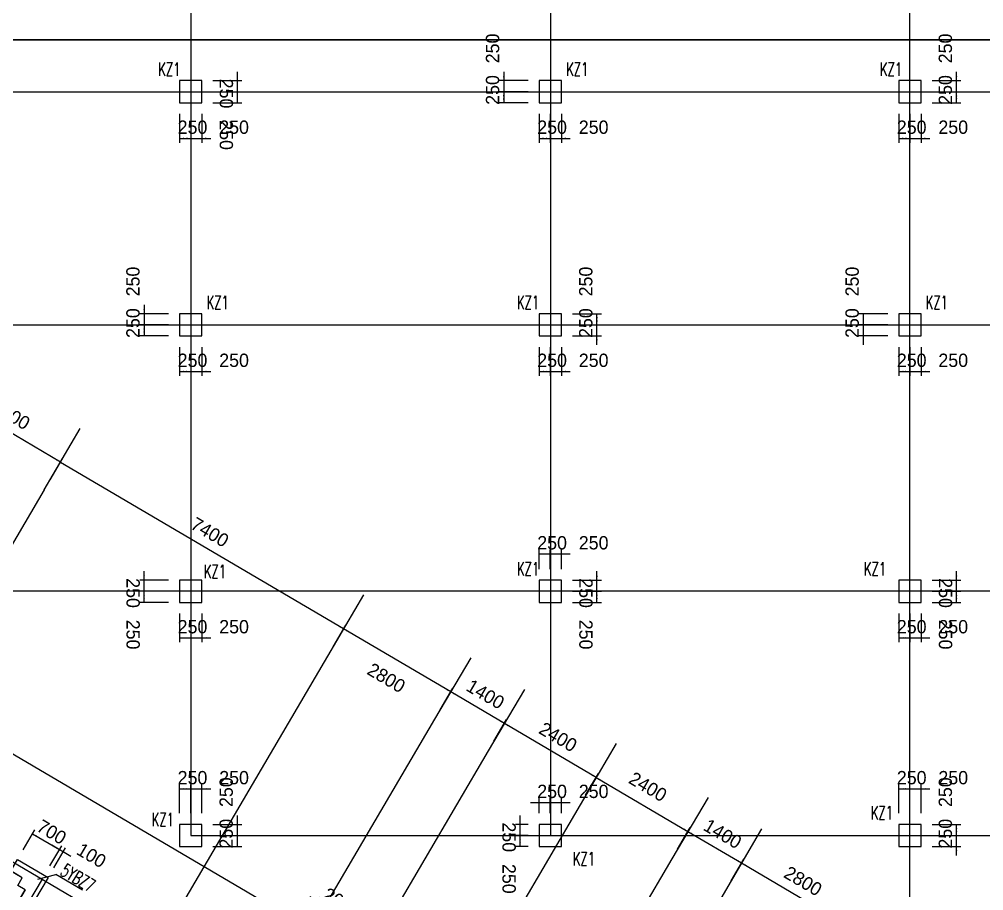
# Model space of a CAD drawing. Extents: x 387171 to 699106, y 11966 to 245688.
# Drawn here: x 504596 to 526320, y 183844 to 203470 of the extents above; entities that cross this region are included whole.
import ezdxf

# ---------------------------------------------------------------- set-up
doc = ezdxf.new("R2010")
doc.units = 0
doc.header["$LTSCALE"] = 100
doc.header["$MEASUREMENT"] = 0
for name, color, linetype in [('b边缘构件', 235, 'Continuous'), ('COLU', 7, 'Continuous'), ('DIM', 3, 'Continuous'), ('DOTE', 253, 'Continuous'), ('L-AXIS', 3, 'Continuous'), ('NUM', 7, 'Continuous'), ('wall-主楼', 2, 'Continuous'), ('Y阴影', 254, 'Continuous'), ('小尺寸', 4, 'Continuous'), ('边缘构件标注', 1, 'Continuous')]:
    doc.layers.add(name, color=color, linetype=linetype)
doc.styles.add('hztxt', font='hztxt')
doc.styles.get("Standard").update_dxf_attribs({"font": 'standard'})
doc.dimstyles.get("Standard").update_dxf_attribs({"dimtxt": 300, "dimasz": 100, "dimexe": 100, "dimexo": 250, "dimgap": 100, "dimtad": 0, "dimtoh": 1, "dimdec": 0, "dimdsep": 46, "dimcen": 0.09, "dimclrt": 7, "dimadec": 0, "dimazin": 0, "dimtfac": 1, "dimtdec": 4, "dimtofl": 0, "dimtmove": 0, "dimatfit": 3, "dimfxl": 1, "dimtolj": 1, "dimtzin": 0, "dimarcsym": 0})

# ---------------------------------------------------------------- blocks, each defined once
blk = doc.blocks.new('*D3058')
at = {"layer": 'L-AXIS', "color": 0, "linetype": 'ByBlock', "lineweight": -2}
for p, q in [((505290, 193096), (505573, 193577)), ((511901, 189740), (505522, 193491)), ((511665, 189339), (511952, 189826))]:
    blk.add_line(p, q, dxfattribs=at)
for points in [[(505522, 193491), (505617, 193455), (505600, 193426)], [(511901, 189740), (511806, 189777), (511823, 189805)]]:
    blk.add_solid(points, dxfattribs=at)
at = {"layer": 'L-AXIS', "color": 7, "linetype": 'Continuous', "lineweight": -2, "insert": (508889, 191917), "char_height": 300, "width": 785, "attachment_point": 5, "rotation": 329.5454, "style": 'hztxt'}
blk.add_mtext('7400', dxfattribs=at)
blk = doc.blocks.new('*D1525')
at = {"layer": 'L-AXIS', "color": 0, "linetype": 'ByBlock', "lineweight": -2}
for p, q in [((502704, 194617), (502991, 195104)), ((505526, 193498), (502940, 195018)), ((505290, 193096), (505577, 193584))]:
    blk.add_line(p, q, dxfattribs=at)
for points in [[(502940, 195018), (503034, 194982), (503018, 194953)], [(505526, 193498), (505431, 193534), (505448, 193563)]]:
    blk.add_solid(points, dxfattribs=at)
at = {"layer": 'L-AXIS', "color": 7, "linetype": 'Continuous', "lineweight": -2, "insert": (504410, 194560), "char_height": 300, "width": 780, "attachment_point": 5, "rotation": 329.5454, "style": 'hztxt'}
blk.add_mtext('3000', dxfattribs=at)
blk = doc.blocks.new('*D4068')
at = {"layer": 'L-AXIS', "color": 0, "linetype": 'ByBlock', "lineweight": -2}
for p, q in [((517354, 185994), (517641, 186481)), ((517591, 186395), (519659, 185179)), ((519423, 184777), (519710, 185265))]:
    blk.add_line(p, q, dxfattribs=at)
for points in [[(517591, 186395), (517685, 186359), (517668, 186330)], [(519659, 185179), (519565, 185215), (519582, 185244)]]:
    blk.add_solid(points, dxfattribs=at)
at = {"layer": 'L-AXIS', "color": 7, "linetype": 'Continuous', "lineweight": -2, "insert": (518757, 186184), "char_height": 300, "width": 785, "attachment_point": 5, "rotation": 329.5454, "style": 'hztxt'}
blk.add_mtext('2400', dxfattribs=at)
blk = doc.blocks.new('*D196')
at = {"layer": 'L-AXIS', "color": 0, "linetype": 'ByBlock', "lineweight": -2}
for p, q in [((515286, 187210), (515572, 187698)), ((517591, 186395), (515522, 187611)), ((517354, 185994), (517641, 186481))]:
    blk.add_line(p, q, dxfattribs=at)
for points in [[(515522, 187611), (515616, 187575), (515599, 187546)], [(517591, 186395), (517496, 186431), (517513, 186460)]]:
    blk.add_solid(points, dxfattribs=at)
at = {"layer": 'L-AXIS', "color": 7, "linetype": 'Continuous', "lineweight": -2, "insert": (516733, 187305), "char_height": 300, "width": 785, "attachment_point": 5, "rotation": 329.5454, "style": 'hztxt'}
blk.add_mtext('2400', dxfattribs=at)
blk = doc.blocks.new('*D433')
at = {"layer": 'L-AXIS', "color": 0, "linetype": 'ByBlock', "lineweight": -2}
for p, q in [((511665, 189339), (511952, 189826)), ((514315, 188321), (511901, 189740)), ((514079, 187920), (514365, 188407))]:
    blk.add_line(p, q, dxfattribs=at)
for points in [[(511901, 189740), (511996, 189704), (511979, 189675)], [(514315, 188321), (514220, 188357), (514237, 188386)]]:
    blk.add_solid(points, dxfattribs=at)
at = {"layer": 'L-AXIS', "color": 7, "linetype": 'Continuous', "lineweight": -2, "insert": (512864, 188637), "char_height": 300, "width": 780, "attachment_point": 5, "rotation": 329.5454, "style": 'hztxt'}
blk.add_mtext('2800', dxfattribs=at)
blk = doc.blocks.new('*D2247')
at = {"layer": 'L-AXIS', "color": 0, "linetype": 'ByBlock', "lineweight": -2}
for p, q in [((514079, 187920), (514365, 188407)), ((515522, 187611), (514315, 188321)), ((515286, 187210), (515572, 187698))]:
    blk.add_line(p, q, dxfattribs=at)
for points in [[(514315, 188321), (514409, 188285), (514393, 188256)], [(515522, 187611), (515427, 187648), (515444, 187676)]]:
    blk.add_solid(points, dxfattribs=at)
at = {"layer": 'L-AXIS', "color": 7, "linetype": 'Continuous', "lineweight": -2, "insert": (515096, 188268), "char_height": 300, "width": 695, "attachment_point": 5, "rotation": 329.5454, "style": 'hztxt'}
blk.add_mtext('1400', dxfattribs=at)
blk = doc.blocks.new('*D219')
at = {"layer": 'L-AXIS', "color": 0, "linetype": 'ByBlock', "lineweight": -2}
for p, q in [((520630, 184067), (520917, 184555)), ((520866, 184469), (523280, 183050)), ((523044, 182648), (523331, 183136))]:
    blk.add_line(p, q, dxfattribs=at)
for points in [[(520866, 184469), (520961, 184433), (520944, 184404)], [(523280, 183050), (523185, 183086), (523202, 183115)]]:
    blk.add_solid(points, dxfattribs=at)
at = {"layer": 'L-AXIS', "color": 7, "linetype": 'Continuous', "lineweight": -2, "insert": (522250, 184061), "char_height": 300, "width": 780, "attachment_point": 5, "rotation": 329.5454, "style": 'hztxt'}
blk.add_mtext('2800', dxfattribs=at)
blk = doc.blocks.new('*D730')
at = {"layer": 'L-AXIS', "color": 0, "linetype": 'ByBlock', "lineweight": -2}
for p, q in [((519423, 184777), (519710, 185265)), ((519659, 185179), (520866, 184469)), ((520630, 184067), (520917, 184555))]:
    blk.add_line(p, q, dxfattribs=at)
for points in [[(519659, 185179), (519754, 185142), (519737, 185113)], [(520866, 184469), (520772, 184505), (520788, 184534)]]:
    blk.add_solid(points, dxfattribs=at)
at = {"layer": 'L-AXIS', "color": 7, "linetype": 'Continuous', "lineweight": -2, "insert": (520440, 185125), "char_height": 300, "width": 695, "attachment_point": 5, "rotation": 329.5454, "style": 'hztxt'}
blk.add_mtext('1400', dxfattribs=at)
blk = doc.blocks.new('*D906')
at = {"layer": '小尺寸', "color": 0, "linetype": 'ByBlock', "lineweight": -2}
for p, q in [((504682, 184762), (504947, 185213)), ((504896, 185127), (505500, 184772)), ((505285, 184407), (505551, 184858))]:
    blk.add_line(p, q, dxfattribs=at)
for points in [[(504896, 185127), (504991, 185091), (504974, 185062)], [(505500, 184772), (505405, 184809), (505422, 184837)]]:
    blk.add_solid(points, dxfattribs=at)
at = {"layer": '小尺寸', "color": 7, "linetype": 'Continuous', "lineweight": -2, "insert": (505325, 185165), "char_height": 300, "width": 566.67, "attachment_point": 5, "rotation": 329.5454, "style": 'hztxt'}
blk.add_mtext('700', dxfattribs=at)
blk = doc.blocks.new('*D1173')
at = {"layer": '小尺寸', "color": 0, "linetype": 'ByBlock', "lineweight": -2}
for p, q in [((505285, 184407), (505551, 184858)), ((505327, 184874), (505758, 184620)), ((505371, 184356), (505637, 184808))]:
    blk.add_line(p, q, dxfattribs=at)
for points in [[(505500, 184772), (505405, 184809), (505422, 184837)], [(505586, 184722), (505681, 184685), (505664, 184657)]]:
    blk.add_solid(points, dxfattribs=at)
at = {"layer": '小尺寸', "color": 7, "linetype": 'Continuous', "lineweight": -2, "insert": (506222, 184638), "char_height": 300, "width": 476.67, "attachment_point": 5, "rotation": 329.5454, "style": 'hztxt'}
blk.add_mtext('100', dxfattribs=at)
blk = doc.blocks.new('*D414')
at = {"layer": '小尺寸', "color": 0, "linetype": 'ByBlock', "lineweight": -2}
for p, q in [((511140, 183711), (511658, 183407)), ((511228, 183465), (511363, 183696)), ((511400, 183364), (511536, 183595))]:
    blk.add_line(p, q, dxfattribs=at)
for points in [[(511313, 183610), (511218, 183646), (511235, 183675)], [(511485, 183508), (511580, 183472), (511563, 183443)]]:
    blk.add_solid(points, dxfattribs=at)
at = {"layer": '小尺寸', "color": 7, "linetype": 'Continuous', "lineweight": -2, "insert": (511768, 183632), "char_height": 300, "width": 566.67, "attachment_point": 5, "rotation": 329.5454, "style": 'hztxt'}
blk.add_mtext('200', dxfattribs=at)
blk = doc.blocks.new('*D1807')
at = {"layer": 'DIM', "color": 0, "linetype": 'ByBlock', "lineweight": -2}
for p, q in [((524408, 185588), (524408, 186238)), ((524658, 185588), (524658, 186238)), ((524408, 186138), (524658, 186138))]:
    blk.add_line(p, q, dxfattribs=at)
for points in [[(524408, 186138), (524508, 186155), (524508, 186121)], [(524658, 186138), (524558, 186121), (524558, 186155)]]:
    blk.add_solid(points, dxfattribs=at)
at = {"layer": 'DIM', "color": 7, "linetype": 'Continuous', "lineweight": -2, "insert": (524698, 186388), "char_height": 300, "width": 566.67, "attachment_point": 5, "style": 'hztxt'}
blk.add_mtext('250', dxfattribs=at)
blk = doc.blocks.new('*D1786')
at = {"layer": 'DIM', "color": 0, "linetype": 'ByBlock', "lineweight": -2}
for p, q in [((524658, 185588), (524658, 186238)), ((524908, 185588), (524908, 186238)), ((524458, 186138), (525108, 186138))]:
    blk.add_line(p, q, dxfattribs=at)
for points in [[(524658, 186138), (524558, 186121), (524558, 186155)], [(524908, 186138), (525008, 186155), (525008, 186121)]]:
    blk.add_solid(points, dxfattribs=at)
at = {"layer": 'DIM', "color": 7, "linetype": 'Continuous', "lineweight": -2, "insert": (525634, 186388), "char_height": 300, "width": 566.67, "attachment_point": 5, "style": 'hztxt'}
blk.add_mtext('250', dxfattribs=at)
blk = doc.blocks.new('*D2005')
at = {"layer": 'DIM', "color": 0, "linetype": 'ByBlock', "lineweight": -2}
for p, q in [((525708, 184638), (525708, 185288)), ((525158, 185088), (525808, 185088)), ((525158, 184838), (525808, 184838))]:
    blk.add_line(p, q, dxfattribs=at)
for points in [[(525708, 185088), (525691, 185188), (525725, 185188)], [(525708, 184838), (525725, 184738), (525691, 184738)]]:
    blk.add_solid(points, dxfattribs=at)
at = {"layer": 'DIM', "color": 7, "linetype": 'Continuous', "lineweight": -2, "insert": (525458, 185128), "char_height": 300, "width": 566.67, "attachment_point": 5, "rotation": 90, "style": 'hztxt'}
blk.add_mtext('250', dxfattribs=at)
blk = doc.blocks.new('*D2263')
at = {"layer": 'DIM', "color": 0, "linetype": 'ByBlock', "lineweight": -2}
for p, q in [((525158, 185338), (525808, 185338)), ((525708, 185088), (525708, 185338)), ((525158, 185088), (525808, 185088))]:
    blk.add_line(p, q, dxfattribs=at)
for points in [[(525708, 185338), (525725, 185238), (525691, 185238)], [(525708, 185088), (525691, 185188), (525725, 185188)]]:
    blk.add_solid(points, dxfattribs=at)
at = {"layer": 'DIM', "color": 7, "linetype": 'Continuous', "lineweight": -2, "insert": (525458, 186064), "char_height": 300, "width": 566.67, "attachment_point": 5, "rotation": 90, "style": 'hztxt'}
blk.add_mtext('250', dxfattribs=at)
blk = doc.blocks.new('*D471')
at = {"layer": 'DIM', "color": 0, "linetype": 'ByBlock', "lineweight": -2}
for p, q in [((516058, 185088), (515777, 185088)), ((515877, 184838), (515877, 185088)), ((516058, 184838), (515777, 184838))]:
    blk.add_line(p, q, dxfattribs=at)
for points in [[(515877, 185088), (515894, 184988), (515860, 184988)], [(515877, 184838), (515860, 184938), (515894, 184938)]]:
    blk.add_solid(points, dxfattribs=at)
at = {"layer": 'DIM', "color": 7, "linetype": 'Continuous', "lineweight": -2, "insert": (515627, 184112), "char_height": 300, "width": 566.67, "attachment_point": 5, "rotation": 270, "style": 'hztxt'}
blk.add_mtext('250', dxfattribs=at)
blk = doc.blocks.new('*D727')
at = {"layer": 'DIM', "color": 0, "linetype": 'ByBlock', "lineweight": -2}
for p, q in [((515877, 184888), (515877, 185538)), ((516058, 185338), (515777, 185338)), ((516058, 185088), (515777, 185088))]:
    blk.add_line(p, q, dxfattribs=at)
for points in [[(515877, 185338), (515860, 185438), (515894, 185438)], [(515877, 185088), (515894, 184988), (515860, 184988)]]:
    blk.add_solid(points, dxfattribs=at)
at = {"layer": 'DIM', "color": 7, "linetype": 'Continuous', "lineweight": -2, "insert": (515627, 185048), "char_height": 300, "width": 566.67, "attachment_point": 5, "rotation": 270, "style": 'hztxt'}
blk.add_mtext('250', dxfattribs=at)
blk = doc.blocks.new('*D952')
at = {"layer": 'DIM', "color": 0, "linetype": 'ByBlock', "lineweight": -2}
for p, q in [((508208, 185588), (508208, 186238)), ((508458, 185588), (508458, 186238)), ((508208, 186138), (508458, 186138))]:
    blk.add_line(p, q, dxfattribs=at)
for points in [[(508208, 186138), (508308, 186155), (508308, 186121)], [(508458, 186138), (508358, 186121), (508358, 186155)]]:
    blk.add_solid(points, dxfattribs=at)
at = {"layer": 'DIM', "color": 7, "linetype": 'Continuous', "lineweight": -2, "insert": (508498, 186388), "char_height": 300, "width": 566.67, "attachment_point": 5, "style": 'hztxt'}
blk.add_mtext('250', dxfattribs=at)
blk = doc.blocks.new('*D1217')
at = {"layer": 'DIM', "color": 0, "linetype": 'ByBlock', "lineweight": -2}
for p, q in [((508458, 185588), (508458, 186238)), ((508708, 185588), (508708, 186238)), ((508258, 186138), (508908, 186138))]:
    blk.add_line(p, q, dxfattribs=at)
for points in [[(508458, 186138), (508358, 186121), (508358, 186155)], [(508708, 186138), (508808, 186155), (508808, 186121)]]:
    blk.add_solid(points, dxfattribs=at)
at = {"layer": 'DIM', "color": 7, "linetype": 'Continuous', "lineweight": -2, "insert": (509434, 186388), "char_height": 300, "width": 566.67, "attachment_point": 5, "style": 'hztxt'}
blk.add_mtext('250', dxfattribs=at)
blk = doc.blocks.new('*D1156')
at = {"layer": 'DIM', "color": 0, "linetype": 'ByBlock', "lineweight": -2}
for p, q in [((508958, 185088), (509608, 185088)), ((509508, 184838), (509508, 185088)), ((508958, 184838), (509608, 184838))]:
    blk.add_line(p, q, dxfattribs=at)
for points in [[(509508, 185088), (509525, 184988), (509491, 184988)], [(509508, 184838), (509491, 184938), (509525, 184938)]]:
    blk.add_solid(points, dxfattribs=at)
at = {"layer": 'DIM', "color": 7, "linetype": 'Continuous', "lineweight": -2, "insert": (509258, 185128), "char_height": 300, "width": 566.67, "attachment_point": 5, "rotation": 90, "style": 'hztxt'}
blk.add_mtext('250', dxfattribs=at)
blk = doc.blocks.new('*D3585')
at = {"layer": 'DIM', "color": 0, "linetype": 'ByBlock', "lineweight": -2}
for p, q in [((509508, 184888), (509508, 185538)), ((508958, 185338), (509608, 185338)), ((508958, 185088), (509608, 185088))]:
    blk.add_line(p, q, dxfattribs=at)
for points in [[(509508, 185338), (509491, 185438), (509525, 185438)], [(509508, 185088), (509525, 184988), (509491, 184988)]]:
    blk.add_solid(points, dxfattribs=at)
at = {"layer": 'DIM', "color": 7, "linetype": 'Continuous', "lineweight": -2, "insert": (509258, 186064), "char_height": 300, "width": 566.67, "attachment_point": 5, "rotation": 90, "style": 'hztxt'}
blk.add_mtext('250', dxfattribs=at)
blk = doc.blocks.new('*D2564')
at = {"layer": 'DIM', "color": 0, "linetype": 'ByBlock', "lineweight": -2}
for p, q in [((524408, 190088), (524408, 189438)), ((524658, 190088), (524658, 189438)), ((524408, 189538), (524658, 189538))]:
    blk.add_line(p, q, dxfattribs=at)
for points in [[(524408, 189538), (524508, 189555), (524508, 189521)], [(524658, 189538), (524558, 189521), (524558, 189555)]]:
    blk.add_solid(points, dxfattribs=at)
at = {"layer": 'DIM', "color": 7, "linetype": 'Continuous', "lineweight": -2, "insert": (524698, 189788), "char_height": 300, "width": 566.67, "attachment_point": 5, "style": 'hztxt'}
blk.add_mtext('250', dxfattribs=at)
blk = doc.blocks.new('*D2820')
at = {"layer": 'DIM', "color": 0, "linetype": 'ByBlock', "lineweight": -2}
for p, q in [((524658, 190088), (524658, 189438)), ((524908, 190088), (524908, 189438)), ((524458, 189538), (525108, 189538))]:
    blk.add_line(p, q, dxfattribs=at)
for points in [[(524658, 189538), (524558, 189521), (524558, 189555)], [(524908, 189538), (525008, 189555), (525008, 189521)]]:
    blk.add_solid(points, dxfattribs=at)
at = {"layer": 'DIM', "color": 7, "linetype": 'Continuous', "lineweight": -2, "insert": (525634, 189788), "char_height": 300, "width": 566.67, "attachment_point": 5, "style": 'hztxt'}
blk.add_mtext('250', dxfattribs=at)
blk = doc.blocks.new('*D3028')
at = {"layer": 'DIM', "color": 0, "linetype": 'ByBlock', "lineweight": -2}
for p, q in [((525158, 190588), (525808, 190588)), ((525708, 190338), (525708, 190588)), ((525158, 190338), (525808, 190338))]:
    blk.add_line(p, q, dxfattribs=at)
for points in [[(525708, 190588), (525725, 190488), (525691, 190488)], [(525708, 190338), (525691, 190438), (525725, 190438)]]:
    blk.add_solid(points, dxfattribs=at)
at = {"layer": 'DIM', "color": 7, "linetype": 'Continuous', "lineweight": -2, "insert": (525458, 189612), "char_height": 300, "width": 566.67, "attachment_point": 5, "rotation": 270, "style": 'hztxt'}
blk.add_mtext('250', dxfattribs=at)
blk = doc.blocks.new('*D3515')
at = {"layer": 'DIM', "color": 0, "linetype": 'ByBlock', "lineweight": -2}
for p, q in [((525708, 190388), (525708, 191038)), ((525158, 190838), (525808, 190838)), ((525158, 190588), (525808, 190588))]:
    blk.add_line(p, q, dxfattribs=at)
for points in [[(525708, 190838), (525691, 190938), (525725, 190938)], [(525708, 190588), (525725, 190488), (525691, 190488)]]:
    blk.add_solid(points, dxfattribs=at)
at = {"layer": 'DIM', "color": 7, "linetype": 'Continuous', "lineweight": -2, "insert": (525458, 190548), "char_height": 300, "width": 566.67, "attachment_point": 5, "rotation": 270, "style": 'hztxt'}
blk.add_mtext('250', dxfattribs=at)
blk = doc.blocks.new('*D1548')
at = {"layer": 'DIM', "color": 0, "linetype": 'ByBlock', "lineweight": -2}
for p, q in [((516308, 191088), (516308, 191528)), ((516308, 191428), (516558, 191428)), ((516558, 191088), (516558, 191528))]:
    blk.add_line(p, q, dxfattribs=at)
for points in [[(516308, 191428), (516408, 191444), (516408, 191411)], [(516558, 191428), (516458, 191411), (516458, 191444)]]:
    blk.add_solid(points, dxfattribs=at)
at = {"layer": 'DIM', "color": 7, "linetype": 'Continuous', "lineweight": -2, "insert": (516598, 191678), "char_height": 300, "width": 566.67, "attachment_point": 5, "style": 'hztxt'}
blk.add_mtext('250', dxfattribs=at)
blk = doc.blocks.new('*D1824')
at = {"layer": 'DIM', "color": 0, "linetype": 'ByBlock', "lineweight": -2}
for p, q in [((516358, 191428), (517008, 191428)), ((516558, 191088), (516558, 191528)), ((516808, 191088), (516808, 191528))]:
    blk.add_line(p, q, dxfattribs=at)
for points in [[(516558, 191428), (516458, 191411), (516458, 191444)], [(516808, 191428), (516908, 191444), (516908, 191411)]]:
    blk.add_solid(points, dxfattribs=at)
at = {"layer": 'DIM', "color": 7, "linetype": 'Continuous', "lineweight": -2, "insert": (517534, 191678), "char_height": 300, "width": 566.67, "attachment_point": 5, "style": 'hztxt'}
blk.add_mtext('250', dxfattribs=at)
blk = doc.blocks.new('*D1773')
at = {"layer": 'DIM', "color": 0, "linetype": 'ByBlock', "lineweight": -2}
for p, q in [((517058, 190588), (517708, 190588)), ((517608, 190338), (517608, 190588)), ((517058, 190338), (517708, 190338))]:
    blk.add_line(p, q, dxfattribs=at)
for points in [[(517608, 190588), (517625, 190488), (517591, 190488)], [(517608, 190338), (517591, 190438), (517625, 190438)]]:
    blk.add_solid(points, dxfattribs=at)
at = {"layer": 'DIM', "color": 7, "linetype": 'Continuous', "lineweight": -2, "insert": (517358, 189612), "char_height": 300, "width": 566.67, "attachment_point": 5, "rotation": 270, "style": 'hztxt'}
blk.add_mtext('250', dxfattribs=at)
blk = doc.blocks.new('*D2025')
at = {"layer": 'DIM', "color": 0, "linetype": 'ByBlock', "lineweight": -2}
for p, q in [((517608, 190388), (517608, 191038)), ((517058, 190838), (517708, 190838)), ((517058, 190588), (517708, 190588))]:
    blk.add_line(p, q, dxfattribs=at)
for points in [[(517608, 190838), (517591, 190938), (517625, 190938)], [(517608, 190588), (517625, 190488), (517591, 190488)]]:
    blk.add_solid(points, dxfattribs=at)
at = {"layer": 'DIM', "color": 7, "linetype": 'Continuous', "lineweight": -2, "insert": (517358, 190548), "char_height": 300, "width": 566.67, "attachment_point": 5, "rotation": 270, "style": 'hztxt'}
blk.add_mtext('250', dxfattribs=at)
blk = doc.blocks.new('*D2242')
at = {"layer": 'DIM', "color": 0, "linetype": 'ByBlock', "lineweight": -2}
for p, q in [((508208, 190088), (508208, 189438)), ((508458, 190088), (508458, 189438)), ((508208, 189538), (508458, 189538))]:
    blk.add_line(p, q, dxfattribs=at)
for points in [[(508208, 189538), (508308, 189555), (508308, 189521)], [(508458, 189538), (508358, 189521), (508358, 189555)]]:
    blk.add_solid(points, dxfattribs=at)
at = {"layer": 'DIM', "color": 7, "linetype": 'Continuous', "lineweight": -2, "insert": (508498, 189788), "char_height": 300, "width": 566.67, "attachment_point": 5, "style": 'hztxt'}
blk.add_mtext('250', dxfattribs=at)
blk = doc.blocks.new('*D222')
at = {"layer": 'DIM', "color": 0, "linetype": 'ByBlock', "lineweight": -2}
for p, q in [((508458, 190088), (508458, 189438)), ((508708, 190088), (508708, 189438)), ((508258, 189538), (508908, 189538))]:
    blk.add_line(p, q, dxfattribs=at)
for points in [[(508458, 189538), (508358, 189521), (508358, 189555)], [(508708, 189538), (508808, 189555), (508808, 189521)]]:
    blk.add_solid(points, dxfattribs=at)
at = {"layer": 'DIM', "color": 7, "linetype": 'Continuous', "lineweight": -2, "insert": (509434, 189788), "char_height": 300, "width": 566.67, "attachment_point": 5, "style": 'hztxt'}
blk.add_mtext('250', dxfattribs=at)
blk = doc.blocks.new('*D708')
at = {"layer": 'DIM', "color": 0, "linetype": 'ByBlock', "lineweight": -2}
for p, q in [((507958, 190588), (507308, 190588)), ((507408, 190338), (507408, 190588)), ((507958, 190338), (507308, 190338))]:
    blk.add_line(p, q, dxfattribs=at)
for points in [[(507408, 190588), (507425, 190488), (507391, 190488)], [(507408, 190338), (507391, 190438), (507425, 190438)]]:
    blk.add_solid(points, dxfattribs=at)
at = {"layer": 'DIM', "color": 7, "linetype": 'Continuous', "lineweight": -2, "insert": (507158, 189612), "char_height": 300, "width": 566.67, "attachment_point": 5, "rotation": 270, "style": 'hztxt'}
blk.add_mtext('250', dxfattribs=at)
blk = doc.blocks.new('*D967')
at = {"layer": 'DIM', "color": 0, "linetype": 'ByBlock', "lineweight": -2}
for p, q in [((507408, 190388), (507408, 191038)), ((507958, 190838), (507308, 190838)), ((507958, 190588), (507308, 190588))]:
    blk.add_line(p, q, dxfattribs=at)
for points in [[(507408, 190838), (507391, 190938), (507425, 190938)], [(507408, 190588), (507425, 190488), (507391, 190488)]]:
    blk.add_solid(points, dxfattribs=at)
at = {"layer": 'DIM', "color": 7, "linetype": 'Continuous', "lineweight": -2, "insert": (507158, 190548), "char_height": 300, "width": 566.67, "attachment_point": 5, "rotation": 270, "style": 'hztxt'}
blk.add_mtext('250', dxfattribs=at)
blk = doc.blocks.new('*D1805')
at = {"layer": 'DIM', "color": 0, "linetype": 'ByBlock', "lineweight": -2}
for p, q in [((507958, 196838), (507308, 196838)), ((507408, 197038), (507408, 196388)), ((507958, 196588), (507308, 196588))]:
    blk.add_line(p, q, dxfattribs=at)
for points in [[(507408, 196838), (507391, 196938), (507425, 196938)], [(507408, 196588), (507425, 196488), (507391, 196488)]]:
    blk.add_solid(points, dxfattribs=at)
at = {"layer": 'DIM', "color": 7, "linetype": 'Continuous', "lineweight": -2, "insert": (507158, 197564), "char_height": 300, "width": 566.67, "attachment_point": 5, "rotation": 90, "style": 'hztxt'}
blk.add_mtext('250', dxfattribs=at)
blk = doc.blocks.new('*D2072')
at = {"layer": 'DIM', "color": 0, "linetype": 'ByBlock', "lineweight": -2}
for p, q in [((507958, 196588), (507308, 196588)), ((507408, 196588), (507408, 196338)), ((507958, 196338), (507308, 196338))]:
    blk.add_line(p, q, dxfattribs=at)
for points in [[(507408, 196588), (507425, 196488), (507391, 196488)], [(507408, 196338), (507391, 196438), (507425, 196438)]]:
    blk.add_solid(points, dxfattribs=at)
at = {"layer": 'DIM', "color": 7, "linetype": 'Continuous', "lineweight": -2, "insert": (507158, 196628), "char_height": 300, "width": 566.67, "attachment_point": 5, "rotation": 90, "style": 'hztxt'}
blk.add_mtext('250', dxfattribs=at)
blk = doc.blocks.new('*D2002')
at = {"layer": 'DIM', "color": 0, "linetype": 'ByBlock', "lineweight": -2}
for p, q in [((508208, 196088), (508208, 195438)), ((508458, 196088), (508458, 195438)), ((508208, 195538), (508458, 195538))]:
    blk.add_line(p, q, dxfattribs=at)
for points in [[(508208, 195538), (508308, 195555), (508308, 195521)], [(508458, 195538), (508358, 195521), (508358, 195555)]]:
    blk.add_solid(points, dxfattribs=at)
at = {"layer": 'DIM', "color": 7, "linetype": 'Continuous', "lineweight": -2, "insert": (508498, 195788), "char_height": 300, "width": 566.67, "attachment_point": 5, "style": 'hztxt'}
blk.add_mtext('250', dxfattribs=at)
blk = doc.blocks.new('*D2260')
at = {"layer": 'DIM', "color": 0, "linetype": 'ByBlock', "lineweight": -2}
for p, q in [((508458, 196088), (508458, 195438)), ((508708, 196088), (508708, 195438)), ((508258, 195538), (508908, 195538))]:
    blk.add_line(p, q, dxfattribs=at)
for points in [[(508458, 195538), (508358, 195521), (508358, 195555)], [(508708, 195538), (508808, 195555), (508808, 195521)]]:
    blk.add_solid(points, dxfattribs=at)
at = {"layer": 'DIM', "color": 7, "linetype": 'Continuous', "lineweight": -2, "insert": (509434, 195788), "char_height": 300, "width": 566.67, "attachment_point": 5, "style": 'hztxt'}
blk.add_mtext('250', dxfattribs=at)
blk = doc.blocks.new('*D202')
at = {"layer": 'DIM', "color": 0, "linetype": 'ByBlock', "lineweight": -2}
for p, q in [((516308, 196088), (516308, 195438)), ((516558, 196088), (516558, 195438)), ((516308, 195538), (516558, 195538))]:
    blk.add_line(p, q, dxfattribs=at)
for points in [[(516308, 195538), (516408, 195555), (516408, 195521)], [(516558, 195538), (516458, 195521), (516458, 195555)]]:
    blk.add_solid(points, dxfattribs=at)
at = {"layer": 'DIM', "color": 7, "linetype": 'Continuous', "lineweight": -2, "insert": (516598, 195788), "char_height": 300, "width": 566.67, "attachment_point": 5, "style": 'hztxt'}
blk.add_mtext('250', dxfattribs=at)
blk = doc.blocks.new('*D726')
at = {"layer": 'DIM', "color": 0, "linetype": 'ByBlock', "lineweight": -2}
for p, q in [((516558, 196088), (516558, 195438)), ((516808, 196088), (516808, 195438)), ((516358, 195538), (517008, 195538))]:
    blk.add_line(p, q, dxfattribs=at)
for points in [[(516558, 195538), (516458, 195521), (516458, 195555)], [(516808, 195538), (516908, 195555), (516908, 195521)]]:
    blk.add_solid(points, dxfattribs=at)
at = {"layer": 'DIM', "color": 7, "linetype": 'Continuous', "lineweight": -2, "insert": (517534, 195788), "char_height": 300, "width": 566.67, "attachment_point": 5, "style": 'hztxt'}
blk.add_mtext('250', dxfattribs=at)
blk = doc.blocks.new('*D951')
at = {"layer": 'DIM', "color": 0, "linetype": 'ByBlock', "lineweight": -2}
for p, q in [((517608, 196138), (517608, 196788)), ((517058, 196588), (517708, 196588)), ((517058, 196338), (517708, 196338))]:
    blk.add_line(p, q, dxfattribs=at)
for points in [[(517608, 196588), (517591, 196688), (517625, 196688)], [(517608, 196338), (517625, 196238), (517591, 196238)]]:
    blk.add_solid(points, dxfattribs=at)
at = {"layer": 'DIM', "color": 7, "linetype": 'Continuous', "lineweight": -2, "insert": (517358, 196628), "char_height": 300, "width": 566.67, "attachment_point": 5, "rotation": 90, "style": 'hztxt'}
blk.add_mtext('250', dxfattribs=at)
blk = doc.blocks.new('*D1213')
at = {"layer": 'DIM', "color": 0, "linetype": 'ByBlock', "lineweight": -2}
for p, q in [((517058, 196838), (517708, 196838)), ((517608, 196588), (517608, 196838)), ((517058, 196588), (517708, 196588))]:
    blk.add_line(p, q, dxfattribs=at)
for points in [[(517608, 196838), (517625, 196738), (517591, 196738)], [(517608, 196588), (517591, 196688), (517625, 196688)]]:
    blk.add_solid(points, dxfattribs=at)
at = {"layer": 'DIM', "color": 7, "linetype": 'Continuous', "lineweight": -2, "insert": (517358, 197564), "char_height": 300, "width": 566.67, "attachment_point": 5, "rotation": 90, "style": 'hztxt'}
blk.add_mtext('250', dxfattribs=at)
blk = doc.blocks.new('*D1151')
at = {"layer": 'DIM', "color": 0, "linetype": 'ByBlock', "lineweight": -2}
for p, q in [((524158, 196838), (523508, 196838)), ((523608, 196838), (523608, 196588)), ((524158, 196588), (523508, 196588))]:
    blk.add_line(p, q, dxfattribs=at)
for points in [[(523608, 196838), (523625, 196738), (523591, 196738)], [(523608, 196588), (523591, 196688), (523625, 196688)]]:
    blk.add_solid(points, dxfattribs=at)
at = {"layer": 'DIM', "color": 7, "linetype": 'Continuous', "lineweight": -2, "insert": (523358, 197564), "char_height": 300, "width": 566.67, "attachment_point": 5, "rotation": 90, "style": 'hztxt'}
blk.add_mtext('250', dxfattribs=at)
blk = doc.blocks.new('*D3582')
at = {"layer": 'DIM', "color": 0, "linetype": 'ByBlock', "lineweight": -2}
for p, q in [((523608, 196788), (523608, 196138)), ((524158, 196588), (523508, 196588)), ((524158, 196338), (523508, 196338))]:
    blk.add_line(p, q, dxfattribs=at)
for points in [[(523608, 196588), (523591, 196688), (523625, 196688)], [(523608, 196338), (523625, 196238), (523591, 196238)]]:
    blk.add_solid(points, dxfattribs=at)
at = {"layer": 'DIM', "color": 7, "linetype": 'Continuous', "lineweight": -2, "insert": (523358, 196628), "char_height": 300, "width": 566.67, "attachment_point": 5, "rotation": 90, "style": 'hztxt'}
blk.add_mtext('250', dxfattribs=at)
blk = doc.blocks.new('*D3792')
at = {"layer": 'DIM', "color": 0, "linetype": 'ByBlock', "lineweight": -2}
for p, q in [((524408, 196088), (524408, 195438)), ((524658, 196088), (524658, 195438)), ((524408, 195538), (524658, 195538))]:
    blk.add_line(p, q, dxfattribs=at)
for points in [[(524408, 195538), (524508, 195555), (524508, 195521)], [(524658, 195538), (524558, 195521), (524558, 195555)]]:
    blk.add_solid(points, dxfattribs=at)
at = {"layer": 'DIM', "color": 7, "linetype": 'Continuous', "lineweight": -2, "insert": (524698, 195788), "char_height": 300, "width": 566.67, "attachment_point": 5, "style": 'hztxt'}
blk.add_mtext('250', dxfattribs=at)
blk = doc.blocks.new('*D4295')
at = {"layer": 'DIM', "color": 0, "linetype": 'ByBlock', "lineweight": -2}
for p, q in [((524658, 196088), (524658, 195438)), ((524908, 196088), (524908, 195438)), ((524458, 195538), (525108, 195538))]:
    blk.add_line(p, q, dxfattribs=at)
for points in [[(524658, 195538), (524558, 195521), (524558, 195555)], [(524908, 195538), (525008, 195555), (525008, 195521)]]:
    blk.add_solid(points, dxfattribs=at)
at = {"layer": 'DIM', "color": 7, "linetype": 'Continuous', "lineweight": -2, "insert": (525634, 195788), "char_height": 300, "width": 566.67, "attachment_point": 5, "style": 'hztxt'}
blk.add_mtext('250', dxfattribs=at)
blk = doc.blocks.new('*D1082')
at = {"layer": 'DIM', "color": 0, "linetype": 'ByBlock', "lineweight": -2}
for p, q in [((508208, 201338), (508208, 200688)), ((508458, 201338), (508458, 200688)), ((508208, 200788), (508458, 200788))]:
    blk.add_line(p, q, dxfattribs=at)
for points in [[(508208, 200788), (508308, 200805), (508308, 200771)], [(508458, 200788), (508358, 200771), (508358, 200805)]]:
    blk.add_solid(points, dxfattribs=at)
at = {"layer": 'DIM', "color": 7, "linetype": 'Continuous', "lineweight": -2, "insert": (508498, 201038), "char_height": 300, "width": 566.67, "attachment_point": 5, "style": 'hztxt'}
blk.add_mtext('250', dxfattribs=at)
blk = doc.blocks.new('*D1357')
at = {"layer": 'DIM', "color": 0, "linetype": 'ByBlock', "lineweight": -2}
for p, q in [((508458, 201338), (508458, 200688)), ((508708, 201338), (508708, 200688)), ((508258, 200788), (508908, 200788))]:
    blk.add_line(p, q, dxfattribs=at)
for points in [[(508458, 200788), (508358, 200771), (508358, 200805)], [(508708, 200788), (508808, 200805), (508808, 200771)]]:
    blk.add_solid(points, dxfattribs=at)
at = {"layer": 'DIM', "color": 7, "linetype": 'Continuous', "lineweight": -2, "insert": (509434, 201038), "char_height": 300, "width": 566.67, "attachment_point": 5, "style": 'hztxt'}
blk.add_mtext('250', dxfattribs=at)
blk = doc.blocks.new('*D1557')
at = {"layer": 'DIM', "color": 0, "linetype": 'ByBlock', "lineweight": -2}
for p, q in [((508958, 201838), (509608, 201838)), ((509508, 201588), (509508, 201838)), ((508958, 201588), (509608, 201588))]:
    blk.add_line(p, q, dxfattribs=at)
for points in [[(509508, 201838), (509525, 201738), (509491, 201738)], [(509508, 201588), (509491, 201688), (509525, 201688)]]:
    blk.add_solid(points, dxfattribs=at)
at = {"layer": 'DIM', "color": 7, "linetype": 'Continuous', "lineweight": -2, "insert": (509258, 200862), "char_height": 300, "width": 566.67, "attachment_point": 5, "rotation": 270, "style": 'hztxt'}
blk.add_mtext('250', dxfattribs=at)
blk = doc.blocks.new('*D1534')
at = {"layer": 'DIM', "color": 0, "linetype": 'ByBlock', "lineweight": -2}
for p, q in [((509508, 201638), (509508, 202288)), ((508958, 202088), (509608, 202088)), ((508958, 201838), (509608, 201838))]:
    blk.add_line(p, q, dxfattribs=at)
for points in [[(509508, 202088), (509491, 202188), (509525, 202188)], [(509508, 201838), (509525, 201738), (509491, 201738)]]:
    blk.add_solid(points, dxfattribs=at)
at = {"layer": 'DIM', "color": 7, "linetype": 'Continuous', "lineweight": -2, "insert": (509258, 201798), "char_height": 300, "width": 566.67, "attachment_point": 5, "rotation": 270, "style": 'hztxt'}
blk.add_mtext('250', dxfattribs=at)
blk = doc.blocks.new('*D3916')
at = {"layer": 'DIM', "color": 0, "linetype": 'ByBlock', "lineweight": -2}
for p, q in [((515508, 202288), (515508, 201638)), ((516058, 202088), (515408, 202088)), ((516058, 201838), (515408, 201838))]:
    blk.add_line(p, q, dxfattribs=at)
for points in [[(515508, 202088), (515491, 202188), (515525, 202188)], [(515508, 201838), (515525, 201738), (515491, 201738)]]:
    blk.add_solid(points, dxfattribs=at)
at = {"layer": 'DIM', "color": 7, "linetype": 'Continuous', "lineweight": -2, "insert": (515258, 202814), "char_height": 300, "width": 566.67, "attachment_point": 5, "rotation": 90, "style": 'hztxt'}
blk.add_mtext('250', dxfattribs=at)
blk = doc.blocks.new('*D2074')
at = {"layer": 'DIM', "color": 0, "linetype": 'ByBlock', "lineweight": -2}
for p, q in [((516058, 201838), (515408, 201838)), ((515508, 201838), (515508, 201588)), ((516058, 201588), (515408, 201588))]:
    blk.add_line(p, q, dxfattribs=at)
for points in [[(515508, 201838), (515525, 201738), (515491, 201738)], [(515508, 201588), (515491, 201688), (515525, 201688)]]:
    blk.add_solid(points, dxfattribs=at)
at = {"layer": 'DIM', "color": 7, "linetype": 'Continuous', "lineweight": -2, "insert": (515258, 201878), "char_height": 300, "width": 566.67, "attachment_point": 5, "rotation": 90, "style": 'hztxt'}
blk.add_mtext('250', dxfattribs=at)
blk = doc.blocks.new('*D2324')
at = {"layer": 'DIM', "color": 0, "linetype": 'ByBlock', "lineweight": -2}
for p, q in [((516308, 201338), (516308, 200688)), ((516558, 201338), (516558, 200688)), ((516308, 200788), (516558, 200788))]:
    blk.add_line(p, q, dxfattribs=at)
for points in [[(516308, 200788), (516408, 200805), (516408, 200771)], [(516558, 200788), (516458, 200771), (516458, 200805)]]:
    blk.add_solid(points, dxfattribs=at)
at = {"layer": 'DIM', "color": 7, "linetype": 'Continuous', "lineweight": -2, "insert": (516598, 201038), "char_height": 300, "width": 566.67, "attachment_point": 5, "style": 'hztxt'}
blk.add_mtext('250', dxfattribs=at)
blk = doc.blocks.new('*D277')
at = {"layer": 'DIM', "color": 0, "linetype": 'ByBlock', "lineweight": -2}
for p, q in [((516558, 201338), (516558, 200688)), ((516808, 201338), (516808, 200688)), ((516358, 200788), (517008, 200788))]:
    blk.add_line(p, q, dxfattribs=at)
for points in [[(516558, 200788), (516458, 200771), (516458, 200805)], [(516808, 200788), (516908, 200805), (516908, 200771)]]:
    blk.add_solid(points, dxfattribs=at)
at = {"layer": 'DIM', "color": 7, "linetype": 'Continuous', "lineweight": -2, "insert": (517534, 201038), "char_height": 300, "width": 566.67, "attachment_point": 5, "style": 'hztxt'}
blk.add_mtext('250', dxfattribs=at)
blk = doc.blocks.new('*D246')
at = {"layer": 'DIM', "color": 0, "linetype": 'ByBlock', "lineweight": -2}
for p, q in [((524408, 201338), (524408, 200688)), ((524658, 201338), (524658, 200688)), ((524408, 200788), (524658, 200788))]:
    blk.add_line(p, q, dxfattribs=at)
for points in [[(524408, 200788), (524508, 200805), (524508, 200771)], [(524658, 200788), (524558, 200771), (524558, 200805)]]:
    blk.add_solid(points, dxfattribs=at)
at = {"layer": 'DIM', "color": 7, "linetype": 'Continuous', "lineweight": -2, "insert": (524698, 201038), "char_height": 300, "width": 566.67, "attachment_point": 5, "style": 'hztxt'}
blk.add_mtext('250', dxfattribs=at)
blk = doc.blocks.new('*D445')
at = {"layer": 'DIM', "color": 0, "linetype": 'ByBlock', "lineweight": -2}
for p, q in [((524658, 201338), (524658, 200688)), ((524908, 201338), (524908, 200688)), ((524458, 200788), (525108, 200788))]:
    blk.add_line(p, q, dxfattribs=at)
for points in [[(524658, 200788), (524558, 200771), (524558, 200805)], [(524908, 200788), (525008, 200805), (525008, 200771)]]:
    blk.add_solid(points, dxfattribs=at)
at = {"layer": 'DIM', "color": 7, "linetype": 'Continuous', "lineweight": -2, "insert": (525634, 201038), "char_height": 300, "width": 566.67, "attachment_point": 5, "style": 'hztxt'}
blk.add_mtext('250', dxfattribs=at)
blk = doc.blocks.new('*D705')
at = {"layer": 'DIM', "color": 0, "linetype": 'ByBlock', "lineweight": -2}
for p, q in [((525158, 201838), (525808, 201838)), ((525708, 201588), (525708, 201838)), ((525158, 201588), (525808, 201588))]:
    blk.add_line(p, q, dxfattribs=at)
for points in [[(525708, 201838), (525725, 201738), (525691, 201738)], [(525708, 201588), (525691, 201688), (525725, 201688)]]:
    blk.add_solid(points, dxfattribs=at)
at = {"layer": 'DIM', "color": 7, "linetype": 'Continuous', "lineweight": -2, "insert": (525458, 201878), "char_height": 300, "width": 566.67, "attachment_point": 5, "rotation": 90, "style": 'hztxt'}
blk.add_mtext('250', dxfattribs=at)
blk = doc.blocks.new('*D1221')
at = {"layer": 'DIM', "color": 0, "linetype": 'ByBlock', "lineweight": -2}
for p, q in [((525708, 201638), (525708, 202288)), ((525158, 202088), (525808, 202088)), ((525158, 201838), (525808, 201838))]:
    blk.add_line(p, q, dxfattribs=at)
for points in [[(525708, 202088), (525691, 202188), (525725, 202188)], [(525708, 201838), (525725, 201738), (525691, 201738)]]:
    blk.add_solid(points, dxfattribs=at)
at = {"layer": 'DIM', "color": 7, "linetype": 'Continuous', "lineweight": -2, "insert": (525458, 202814), "char_height": 300, "width": 566.67, "attachment_point": 5, "rotation": 90, "style": 'hztxt'}
blk.add_mtext('250', dxfattribs=at)
blk = doc.blocks.new('*D6')
at = {"layer": 'DIM', "color": 0, "linetype": 'ByBlock', "lineweight": -2}
for p, q in [((516108, 185829), (516758, 185829)), ((516308, 185588), (516308, 185929)), ((516558, 185588), (516558, 185929))]:
    blk.add_line(p, q, dxfattribs=at)
for points in [[(516308, 185829), (516208, 185812), (516208, 185845)], [(516558, 185829), (516658, 185845), (516658, 185812)]]:
    blk.add_solid(points, dxfattribs=at)
at = {"layer": 'DIM', "color": 7, "linetype": 'Continuous', "lineweight": -2, "insert": (516598, 186079), "char_height": 300, "width": 566.67, "attachment_point": 5, "style": 'hztxt'}
blk.add_mtext('250', dxfattribs=at)
blk = doc.blocks.new('*D263')
at = {"layer": 'DIM', "color": 0, "linetype": 'ByBlock', "lineweight": -2}
for p, q in [((516358, 185829), (517008, 185829)), ((516558, 185588), (516558, 185929)), ((516808, 185588), (516808, 185929))]:
    blk.add_line(p, q, dxfattribs=at)
for points in [[(516558, 185829), (516458, 185812), (516458, 185845)], [(516808, 185829), (516908, 185845), (516908, 185812)]]:
    blk.add_solid(points, dxfattribs=at)
at = {"layer": 'DIM', "color": 7, "linetype": 'Continuous', "lineweight": -2, "insert": (517534, 186079), "char_height": 300, "width": 566.67, "attachment_point": 5, "style": 'hztxt'}
blk.add_mtext('250', dxfattribs=at)
blk = doc.blocks.new('后浇带现场')
at = {"color": 6, "lineweight": 30}
blk.add_lwpolyline([(660511, 730049), (710056, 730049), (710057, 730849), (660479, 730849)], dxfattribs=at)

msp = doc.modelspace()

# ---------------------------------------------------------------- hatches: boundary and pattern name
at = {"layer": 'Y阴影'}
h = msp.add_hatch(dxfattribs=at)
h.set_pattern_fill('ANSI31', color=256, scale=25, angle=-30.45463, style=0)
h.set_pattern_definition([])
edge = h.paths.add_edge_path(flags=0)
edge.add_line((504378, 183258.8), (504731.5, 183860.1))
edge.add_arc((504729.4, 183861.3), 2.5, 329.54537, 419.54537)
edge.add_line((504730.7, 183863.5), (504560.4, 183963.6))
edge.add_line((504560.4, 183963.6), (504660.5, 184133.9))
edge.add_arc((504658.3, 184135.1), 2.5, 329.54537, 419.54537)
edge.add_line((504659.6, 184137.3), (504403.2, 184288.1))
edge.add_line((504403.2, 184288.1), (504555.2, 184546.7))
edge.add_line((504555.2, 184546.7), (505244.8, 184141.2))
edge.add_line((505244.8, 184141.2), (504940.7, 183624))
edge.add_line((504940.7, 183624), (505371.8, 183370.6))
edge.add_line((505371.8, 183370.6), (505219.7, 183111.9))
edge.add_line((505219.7, 183111.9), (504788.7, 183365.4))
edge.add_line((504788.7, 183365.4), (504636.6, 183106.8))
edge.add_line((504636.6, 183106.8), (504378, 183258.8))

# ---------------------------------------------------------------- linework, layer by layer
at = {"layer": 'b边缘构件'}
msp.add_lwpolyline([(504378, 183258.8), (504731.5, 183860.1, 0.4142136), (504730.7, 183863.5), (504560.4, 183963.6), (504660.5, 184133.9, 0.4142136), (504659.6, 184137.3), (504403.2, 184288.1), (504555.2, 184546.7), (505244.8, 184141.2), (504940.7, 183624), (505371.8, 183370.6), (505219.7, 183111.9), (504788.7, 183365.4), (504636.6, 183106.8)], format="xyb", close=True, dxfattribs=at)
at = {"layer": 'COLU'}
for points in [[(508208.1, 201587.9), (508708.1, 201587.9), (508708.1, 202087.9), (508208.1, 202087.9)], [(516308.1, 201587.9), (516808.1, 201587.9), (516808.1, 202087.9), (516308.1, 202087.9)], [(524408.1, 201587.9), (524908.1, 201587.9), (524908.1, 202087.9), (524408.1, 202087.9)], [(508208.1, 196337.9), (508708.1, 196337.9), (508708.1, 196837.9), (508208.1, 196837.9)], [(516308.1, 196337.9), (516808.1, 196337.9), (516808.1, 196837.9), (516308.1, 196837.9)], [(524408.1, 196337.9), (524908.1, 196337.9), (524908.1, 196837.9), (524408.1, 196837.9)], [(508208.1, 190337.9), (508708.1, 190337.9), (508708.1, 190837.9), (508208.1, 190837.9)], [(516308.1, 190337.9), (516808.1, 190337.9), (516808.1, 190837.9), (516308.1, 190837.9)], [(524408.1, 190337.9), (524908.1, 190337.9), (524908.1, 190837.9), (524408.1, 190837.9)], [(508208.1, 184837.9), (508708.1, 184837.9), (508708.1, 185337.9), (508208.1, 185337.9)], [(516308.1, 184837.9), (516808.1, 184837.9), (516808.1, 185337.9), (516308.1, 185337.9)], [(524408.1, 184837.9), (524908.1, 184837.9), (524908.1, 185337.9), (524408.1, 185337.9)]]:
    msp.add_lwpolyline(points, close=True, dxfattribs=at)
at = {"layer": 'DOTE'}
for p, q in [((508458.1, 215687.9), (508458.1, 185087.9)), ((516558.1, 213087.9), (516558.1, 185087.9)), ((524658.1, 179087.9), (524658.1, 213087.9)), ((489178.8, 201837.9), (546133.1, 201837.9)), ((489379.5, 196587.9), (534043.3, 196587.9)), ((490960.9, 194859.3), (536912.8, 167840.5)), ((489896.5, 193049), (523813.7, 173106.4)), ((505159.3, 192874), (499490, 183232)), ((534043.3, 190587.9), (489620.4, 190587.9)), ((511538.3, 189123.2), (505108.8, 178188.2)), ((513952, 187704.1), (509803.3, 180648.2)), ((515158.9, 186994.5), (508729.3, 176059.4)), ((517227.7, 185778), (508010.6, 170102.1)), ((508458.1, 185087.9), (534043.3, 185087.9)), ((519296.6, 184561.5), (512867.1, 173626.5)), ((505107.7, 184105.2), (495588.5, 167915.5)), ((520503.5, 183851.9), (516354.8, 176796.1))]:
    msp.add_line(p, q, dxfattribs=at)
at = {"layer": 'L-AXIS'}
for p, q in [((505962.9, 194255.7), (505148.9, 192871.3)), ((512352.4, 190507.7), (511538.3, 189123.2)), ((514766, 189088.5), (513952, 187704.1)), ((515972.9, 188378.9), (515158.9, 186994.5)), ((518041.8, 187162.4), (517227.7, 185778)), ((520110.6, 185946), (519296.6, 184561.5)), ((521317.5, 185236.4), (520503.5, 183851.9))]:
    msp.add_line(p, q, dxfattribs=at)
at = {"layer": 'wall-主楼'}
msp.add_lwpolyline([(504403, 184287.8), (504555.1, 184546.4), (505244.7, 184140.9), (504940.6, 183623.7), (505371.6, 183370.3), (505219.5, 183111.7), (504788.5, 183365.1), (503318.6, 180865.2), (503060, 181017.3), (504732.7, 183862), (504560.3, 183963.3), (504661.6, 184135.8)], close=True, dxfattribs=at)
at = {"layer": '边缘构件标注', "color": 200}
for p in [(505011.5, 184104.1), (506018.9, 183859.7)]:
    msp.add_line(p, (505422.1, 184210.6), dxfattribs=at)

# ---------------------------------------------------------------- block references
at = {"color": 3, "lineweight": 30}
msp.add_blockref('后浇带现场', (-182998.7, -527042.1), dxfattribs=at)

# ---------------------------------------------------------------- texts
at = {"layer": 'NUM', "color": 200, "width": 0.7}
for p in [(507725.2, 202194), (516914.1, 202194), (523980.5, 202194), (508814.1, 196944), (515805.2, 196944), (525014.1, 196944), (508751.8, 190881.9), (515805.2, 190944), (523620.6, 190944), (523776.5, 185450.7), (507578.6, 185297.1), (517064.1, 184411.1)]:
    msp.add_text('KZ1', height=300, dxfattribs=at).set_placement(p)
at = {"layer": '边缘构件标注', "color": 200, "width": 0.7}
msp.add_text('5YBZ7', height=300, rotation=329.54537, dxfattribs=at).set_placement((505493.1, 184208.4))

# ---------------------------------------------------------------- dimensions: what is measured, and where the dimension line sits
at = {"layer": 'DIM', "color": 200}
for p1, p2, distance, picture, middle in [((516308.1, 202087.9), (516308.1, 201837.9), -800, '*D3916', (515258.1, 202306)), ((524908.1, 201837.9), (524908.1, 202087.9), -800, '*D1221', (525458.1, 202306)), ((508708.1, 201837.9), (508708.1, 202087.9), -800, '*D1534', (509258.1, 202306)), ((516308.1, 201837.9), (516308.1, 201587.9), -800, '*D2074', (515258.1, 201369.9)), ((524908.1, 201587.9), (524908.1, 201837.9), -800, '*D705', (525458.1, 201369.9)), ((508708.1, 201587.9), (508708.1, 201837.9), -800, '*D1557', (509258.1, 201369.9)), ((508208.1, 201587.9), (508458.1, 201587.9), -800, '*D1082', (507990, 201037.9)), ((508458.1, 201587.9), (508708.1, 201587.9), -800, '*D1357', (508926.1, 201037.9)), ((516308.1, 201587.9), (516558.1, 201587.9), -800, '*D2324', (516090, 201037.9)), ((516558.1, 201587.9), (516808.1, 201587.9), -800, '*D277', (517026.1, 201037.9)), ((524408.1, 201587.9), (524658.1, 201587.9), -800, '*D246', (524190, 201037.9)), ((524658.1, 201587.9), (524908.1, 201587.9), -800, '*D445', (525126.1, 201037.9)), ((508208.1, 196837.9), (508208.1, 196587.9), -800, '*D1805', (507158.1, 197056)), ((516808.1, 196587.9), (516808.1, 196837.9), -800, '*D1213', (517358.1, 197056)), ((524408.1, 196837.9), (524408.1, 196587.9), -800, '*D1151', (523358.1, 197056)), ((508208.1, 196587.9), (508208.1, 196337.9), -800, '*D2072', (507158.1, 196119.9)), ((516808.1, 196337.9), (516808.1, 196587.9), -800, '*D951', (517358.1, 196119.9)), ((524408.1, 196587.9), (524408.1, 196337.9), -800, '*D3582', (523358.1, 196119.9)), ((508208.1, 196337.9), (508458.1, 196337.9), -800, '*D2002', (507990, 195787.9)), ((508458.1, 196337.9), (508708.1, 196337.9), -800, '*D2260', (508926.1, 195787.9)), ((516308.1, 196337.9), (516558.1, 196337.9), -800, '*D202', (516090, 195787.9)), ((516558.1, 196337.9), (516808.1, 196337.9), -800, '*D726', (517026.1, 195787.9)), ((524408.1, 196337.9), (524658.1, 196337.9), -800, '*D3792', (524190, 195787.9)), ((524658.1, 196337.9), (524908.1, 196337.9), -800, '*D4295', (525126.1, 195787.9)), ((516308.1, 190837.9), (516558.1, 190837.9), 589.6, '*D1548', (516090, 191677.5)), ((516558.1, 190837.9), (516808.1, 190837.9), 589.6, '*D1824', (517026.1, 191677.5)), ((508208.1, 190587.9), (508208.1, 190837.9), 800, '*D967', (507158.1, 191056)), ((516808.1, 190587.9), (516808.1, 190837.9), -800, '*D2025', (517358.1, 191056)), ((524908.1, 190587.9), (524908.1, 190837.9), -800, '*D3515', (525458.1, 191056)), ((508208.1, 190337.9), (508208.1, 190587.9), 800, '*D708', (507158.1, 190119.9)), ((516808.1, 190337.9), (516808.1, 190587.9), -800, '*D1773', (517358.1, 190119.9)), ((524908.1, 190337.9), (524908.1, 190587.9), -800, '*D3028', (525458.1, 190119.9)), ((508208.1, 190337.9), (508458.1, 190337.9), -800, '*D2242', (507990, 189787.9)), ((508458.1, 190337.9), (508708.1, 190337.9), -800, '*D222', (508926.1, 189787.9)), ((524408.1, 190337.9), (524658.1, 190337.9), -800, '*D2564', (524190, 189787.9)), ((524658.1, 190337.9), (524908.1, 190337.9), -800, '*D2820', (525126.1, 189787.9)), ((508208.1, 185337.9), (508458.1, 185337.9), 800, '*D952', (507990, 186387.9)), ((508458.1, 185337.9), (508708.1, 185337.9), 800, '*D1217', (508926.1, 186387.9)), ((524408.1, 185337.9), (524658.1, 185337.9), 800, '*D1807', (524190, 186387.9)), ((524658.1, 185337.9), (524908.1, 185337.9), 800, '*D1786', (525126.1, 186387.9)), ((508708.1, 185087.9), (508708.1, 185337.9), -800, '*D3585', (509258.1, 185556)), ((524908.1, 185087.9), (524908.1, 185337.9), -800, '*D2263', (525458.1, 185556)), ((516308.1, 185087.9), (516308.1, 185337.9), 431, '*D727', (515627.1, 185556)), ((508708.1, 184837.9), (508708.1, 185087.9), -800, '*D1156', (509258.1, 184619.9)), ((524908.1, 184837.9), (524908.1, 185087.9), -800, '*D2005', (525458.1, 184619.9)), ((516308.1, 184837.9), (516308.1, 185087.9), 431, '*D471', (515627.1, 184619.9))]:
    dim = msp.add_aligned_dim(p1=p1, p2=p2, distance=distance, dimstyle='Standard', dxfattribs=at)
    dim.commit()
    dim.dimension.update_dxf_attribs({"geometry": picture, "text_midpoint": middle})
for base, p1, p2, picture, middle in [((516558.1, 185828.7), (516308.1, 185337.9), (516558.1, 185337.9), '*D6', (516090, 186078.7)), ((516808.1, 185828.7), (516558.1, 185337.9), (516808.1, 185337.9), '*D263', (517026.1, 186078.7))]:
    dim = msp.add_linear_dim(base=base, p1=p1, p2=p2, dimstyle='Standard', dxfattribs=at)
    dim.commit()
    dim.dimension.update_dxf_attribs({"geometry": picture, "text_midpoint": middle})
at = {"layer": 'L-AXIS'}
for base, p1, p2, angle, picture, middle in [((502939.8, 195018.1), (505163.2, 192880.5), (502577.1, 194401.1), 149.54537, '*D1525', (504410.3, 194559.5)), ((505522.1, 193491), (511538.3, 189123.2), (505163.2, 192880.5), 149.54537, '*D3058', (508889, 191917.3)), ((511901.1, 189740.2), (513952, 187704.1), (511538.3, 189123.2), 149.54537, '*D433', (512863.9, 188636.8)), ((514314.8, 188321), (515158.9, 186994.5), (513952, 187704.1), 149.54537, '*D2247', (515095.6, 188268)), ((515521.6, 187611.4), (517227.7, 185778), (515158.9, 186994.5), 149.54537, '*D196', (516733.5, 187304.9)), ((519659.4, 185178.5), (517227.7, 185778), (519296.6, 184561.5), 329.54537, '*D4068', (518757.5, 186184.5)), ((520866.2, 184468.9), (519296.6, 184561.5), (520503.5, 183851.9), 329.54537, '*D730', (520440.2, 185125.4)), ((523279.9, 183049.7), (520503.5, 183851.9), (522917.1, 182432.8), 329.54537, '*D219', (522250.5, 184061.1))]:
    dim = msp.add_linear_dim(base=base, p1=p1, p2=p2, angle=angle, dimstyle='Standard', dxfattribs=at)
    dim.commit()
    dim.dimension.update_dxf_attribs({"geometry": picture, "text_midpoint": middle})
at = {"layer": '小尺寸'}
for base, p1, p2, picture, middle in [((505499.9, 184772.2), (504555.1, 184546.4), (505158.5, 184191.6), '*D906', (505324.9, 185165.1)), ((505586.1, 184721.6), (505158.5, 184191.6), (505244.7, 184140.9), '*D1173', (505886.9, 184834.7)), ((511485.1, 183508.5), (511101.1, 183249.9), (511273.5, 183148.6), '*D414', (511351.6, 183877))]:
    dim = msp.add_linear_dim(base=base, p1=p1, p2=p2, angle=329.54537, dimstyle='Standard', dxfattribs=at)
    dim.commit()
    dim.dimension.update_dxf_attribs({"geometry": picture, "text_midpoint": middle})

doc.saveas('drawing.dxf')
